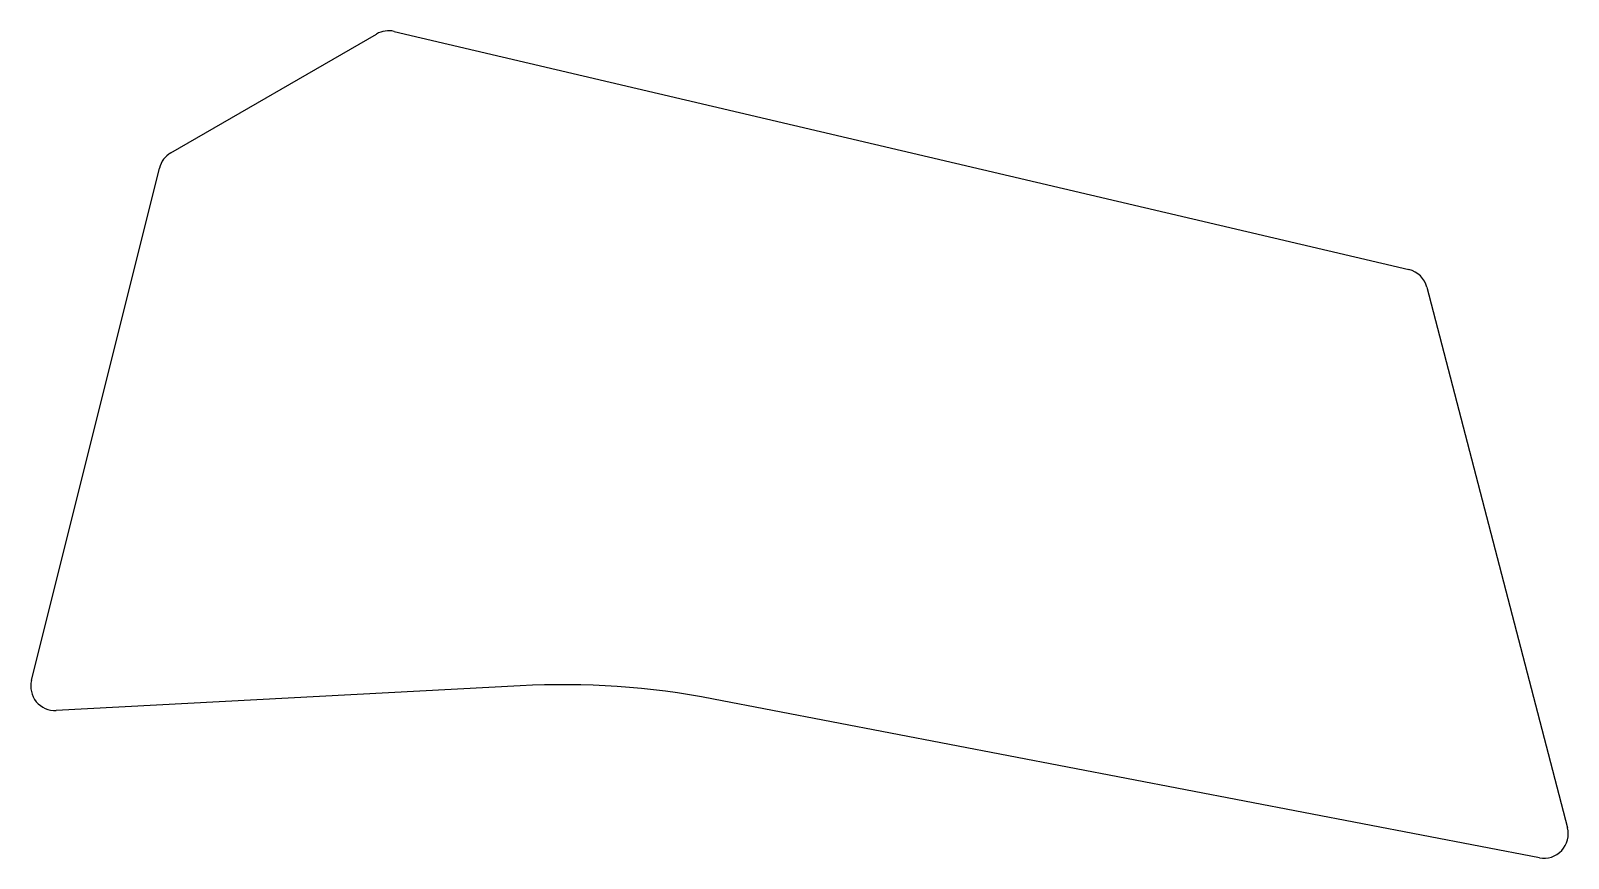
# Model space of a CAD drawing. Extents: x 85 to 719, y -518 to -177.
import ezdxf

# ---------------------------------------------------------------- set-up
doc = ezdxf.new("R2010")
doc.units = 0
doc.layers.add('Shape2DView', color=7, linetype='CONTINUOUS')

msp = doc.modelspace()

# ---------------------------------------------------------------- linework, layer by layer
at = {"layer": 'Shape2DView'}
for p, q in [((234.793, -177.286), (653.017, -275.39)), ((142.715, -227.317), (227.509, -178.361)), ((85.3001, -444.52), (138.014, -233.553)), ((660.411, -282.608), (718.342, -505.233)), ((286.734, -446.757), (95.5331, -456.93)), ((706.778, -517.572), (366.406, -452.206))]:
    msp.add_line(p, q, dxfattribs=at)
for centre, radius, start, end in [((232.509, -187.022), 10, 76.7986, 120), ((147.715, -235.977), 10, 120, 165.971), ((650.734, -285.126), 10, 14.5858, 76.7986), ((95.0018, -446.944), 10, 165.971, -86.9544), ((304.245, -775.886), 329.595, 79.1291, 93.0456), ((708.664, -507.752), 10, -100.871, 14.5858)]:
    msp.add_arc(centre, radius, start, end, dxfattribs=at)

doc.saveas('drawing.dxf')
